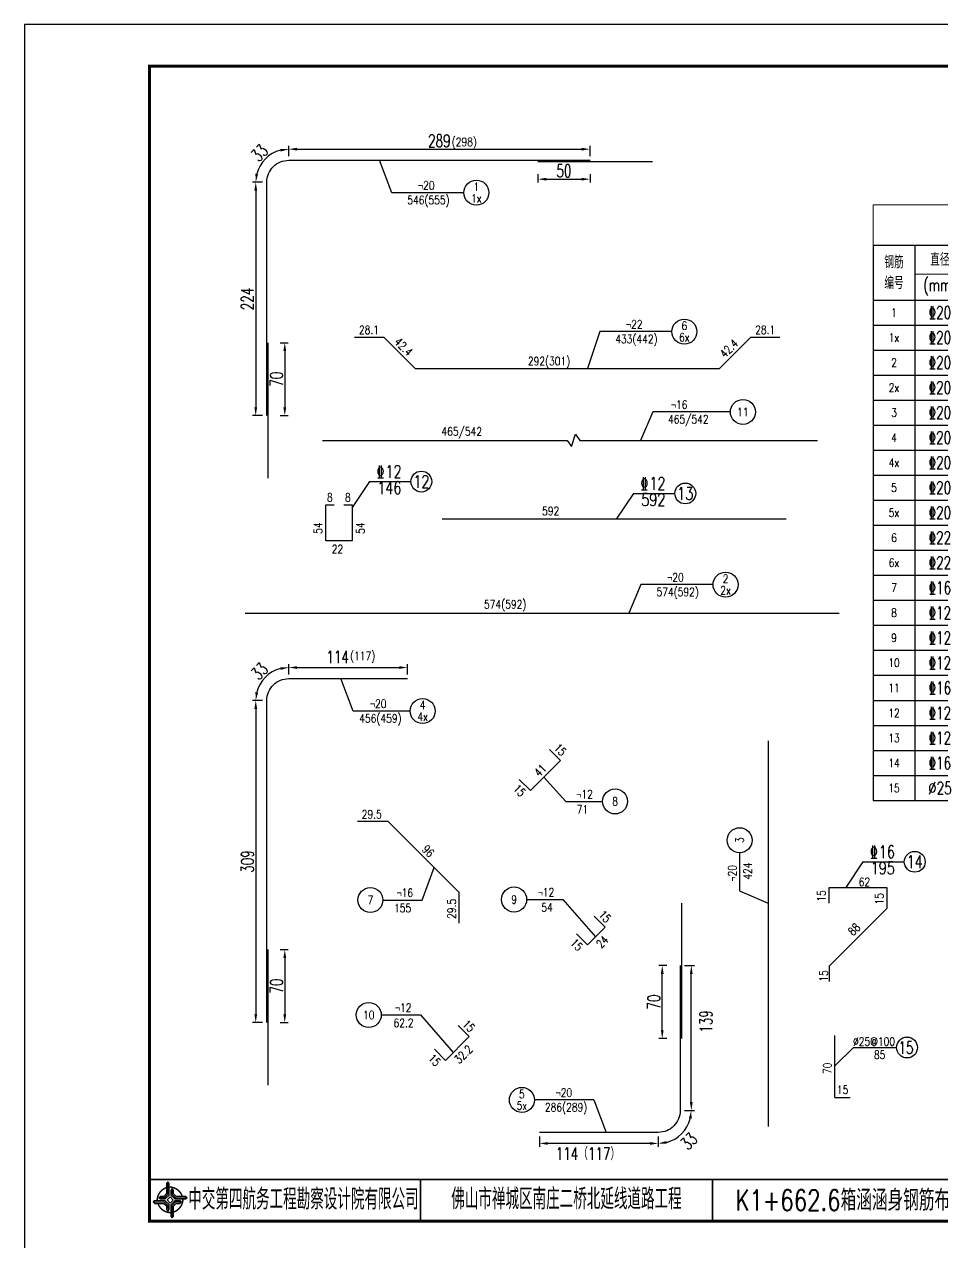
# Model space of a CAD drawing. Header units: millimetres. Extents: x -475 to 1205, y -1212 to 867.
# Drawn here: x -55.2 to 165, y -19.3 to 272.9 of the extents above; entities that cross this region are included whole.
import ezdxf
from ezdxf.enums import TextEntityAlignment as Align

# ---------------------------------------------------------------- set-up
doc = ezdxf.new("R2010")
doc.units = ezdxf.units.MM
doc.header["$LTSCALE"] = 0.25
doc.header["$PDMODE"] = 32
doc.header["$PDSIZE"] = 0.5
for name, color, linetype in [('TEXT', 7, 'Continuous'), ('图框', 7, 'Continuous'), ('尺寸标注', 2, 'Continuous'), ('文字', 7, 'Continuous'), ('文字字符', 7, 'Continuous'), ('标注', 4, 'Continuous'), ('表格', 7, 'Continuous'), ('钢筋', 6, 'Continuous'), ('钢筋1', 6, 'Continuous')]:
    doc.layers.add(name, color=color, linetype=linetype)
doc.styles.get("Standard").update_dxf_attribs({"font": 'simplex1.shx', "width": 0.7, "bigfont": 'hztxt.shx'})
doc.styles.add('text', font='romans__.shx', dxfattribs={"width": 0.8, "bigfont": 'hztxt.shx'})
doc.dimstyles.new('STANDARD-40', dxfattribs={"dimscale": 0, "dimtxt": 3, "dimasz": 2, "dimexe": 0.8, "dimexo": 1, "dimgap": 0.5, "dimtad": 1, "dimdec": 0, "dimlfac": 4, "dimzin": 9, "dimdsep": 46, "dimtxsty": 'Standard', "dimcen": 0.5, "dimclrd": 256, "dimclre": 256, "dimclrt": 7, "dimadec": 0, "dimazin": 2, "dimtfac": 1, "dimtdec": 0, "dimtix": 1, "dimtmove": 2, "dimatfit": 3, "dimfxl": 0, "dimtolj": 1, "dimtzin": 0, "dimlwd": -1, "dimlwe": -1, "dimarcsym": 0})

# ---------------------------------------------------------------- blocks, each defined once
blk = doc.blocks.new('*D265')
at = {"layer": 'Defpoints', "color": 0}
for p in [(97.8, 47.19), (99.94, 47.19), (99.94, 29.69)]:
    blk.add_point(p, dxfattribs=at)
at = {"layer": '标注'}
for p, q in [((98.94, 47.19), (97, 47.19)), ((97.8, 31.69), (97.8, 45.19)), ((98.94, 29.69), (97, 29.69))]:
    blk.add_line(p, q, dxfattribs=at)
for points in [[(97.47, 45.19), (98.14, 45.19), (97.8, 47.19)], [(97.47, 31.69), (98.14, 31.69), (97.8, 29.69)]]:
    blk.add_solid(points, dxfattribs=at)
at = {"layer": '标注', "color": 7, "insert": (95.8, 38.44), "char_height": 3, "attachment_point": 5, "rotation": 90}
blk.add_mtext('\\A1;70', dxfattribs=at)
blk = doc.blocks.new('*D266')
at = {"layer": 'Defpoints', "color": 0}
for p in [(96.86, 12.44), (102.11, 12.44), (96.86, 7.19), (103.71, 8.48)]:
    blk.add_point(p, dxfattribs=at)
at = {"layer": '标注'}
for p, q in [((103.11, 12.44), (105.57, 12.44)), ((96.86, 6.19), (96.86, 3.73))]:
    blk.add_line(p, q, dxfattribs=at)
blk.add_arc((96.86, 12.44), 7.91, 284.5284, 345.4716, dxfattribs=at)
for points in [[(104.18, 10.5), (104.85, 10.41), (104.77, 12.44)], [(98.89, 4.45), (98.8, 5.11), (96.86, 4.53)]]:
    blk.add_solid(points, dxfattribs=at)
at = {"layer": '标注', "color": 7, "insert": (104.2, 5.05), "char_height": 3, "attachment_point": 5, "rotation": 44.7897}
blk.add_mtext('\\A1;33', dxfattribs=at)
blk = doc.blocks.new('*D267')
at = {"layer": 'Defpoints', "color": 0}
for p in [(68.36, 7.19), (96.86, 7.19), (68.36, 4.53)]:
    blk.add_point(p, dxfattribs=at)
at = {"layer": '标注'}
for p, q in [((68.36, 6.19), (68.36, 3.73)), ((96.86, 6.19), (96.86, 3.73)), ((94.86, 4.53), (70.36, 4.53))]:
    blk.add_line(p, q, dxfattribs=at)
for points in [[(70.36, 4.86), (70.36, 4.2), (68.36, 4.53)], [(94.86, 4.86), (94.86, 4.2), (96.86, 4.53)]]:
    blk.add_solid(points, dxfattribs=at)
at = {"layer": '标注', "color": 7, "insert": (79.98, 2.03), "char_height": 3, "attachment_point": 5}
blk.add_mtext('\\A1;114（117）', dxfattribs=at)
blk = doc.blocks.new('*D268')
at = {"layer": 'Defpoints', "color": 0}
for p in [(102.11, 47.19), (104.77, 47.19), (102.11, 12.44)]:
    blk.add_point(p, dxfattribs=at)
at = {"layer": '标注'}
for p, q in [((103.11, 47.19), (105.57, 47.19)), ((104.77, 14.44), (104.77, 45.19)), ((103.11, 12.44), (105.57, 12.44))]:
    blk.add_line(p, q, dxfattribs=at)
for points in [[(104.43, 45.19), (105.1, 45.19), (104.77, 47.19)], [(104.43, 14.44), (105.1, 14.44), (104.77, 12.44)]]:
    blk.add_solid(points, dxfattribs=at)
at = {"layer": '标注', "color": 7, "insert": (108.28, 33.77), "char_height": 3, "attachment_point": 5, "rotation": 90}
blk.add_mtext('\\A1;139', dxfattribs=at)
blk = doc.blocks.new('*D269')
at = {"layer": 'Defpoints', "color": 0}
for p in [(5.15, 51.01), (5.15, 33.51), (7.28, 33.51)]:
    blk.add_point(p, dxfattribs=at)
at = {"layer": '标注'}
for p, q in [((6.15, 51.01), (8.08, 51.01)), ((7.28, 49.01), (7.28, 35.51)), ((6.15, 33.51), (8.08, 33.51))]:
    blk.add_line(p, q, dxfattribs=at)
for points in [[(6.95, 49.01), (7.62, 49.01), (7.28, 51.01)], [(6.95, 35.51), (7.62, 35.51), (7.28, 33.51)]]:
    blk.add_solid(points, dxfattribs=at)
at = {"layer": '标注', "color": 7, "insert": (5.28, 42.26), "char_height": 3, "attachment_point": 5, "rotation": 90}
blk.add_mtext('\\A1;70', dxfattribs=at)
blk = doc.blocks.new('*D270')
at = {"layer": 'Defpoints', "color": 0}
for p in [(4.27, 117.61), (8.23, 116.01), (2.98, 110.76), (8.23, 110.76)]:
    blk.add_point(p, dxfattribs=at)
at = {"layer": '标注'}
for p, q in [((8.23, 117.01), (8.23, 119.47)), ((1.98, 110.76), (-0.48, 110.76))]:
    blk.add_line(p, q, dxfattribs=at)
blk.add_arc((8.23, 110.76), 7.91, 104.5284, 165.4716, dxfattribs=at)
for points in [[(6.2, 118.75), (6.29, 118.08), (8.23, 118.67)], [(0.9, 112.7), (0.24, 112.79), (0.32, 110.76)]]:
    blk.add_solid(points, dxfattribs=at)
at = {"layer": '标注', "color": 7, "insert": (1.22, 117.77), "char_height": 3, "attachment_point": 5, "rotation": 45}
blk.add_mtext('\\A1;33', dxfattribs=at)
blk = doc.blocks.new('*D271')
at = {"layer": 'Defpoints', "color": 0}
for p in [(36.73, 118.67), (8.23, 116.01), (36.73, 116.01)]:
    blk.add_point(p, dxfattribs=at)
at = {"layer": '标注'}
for p, q in [((8.23, 117.01), (8.23, 119.47)), ((10.23, 118.67), (34.73, 118.67)), ((36.73, 117.01), (36.73, 119.47))]:
    blk.add_line(p, q, dxfattribs=at)
for points in [[(10.23, 119), (10.23, 118.33), (8.23, 118.67)], [(34.73, 119), (34.73, 118.33), (36.73, 118.67)]]:
    blk.add_solid(points, dxfattribs=at)
at = {"layer": '标注', "color": 7, "insert": (19.96, 121.18), "char_height": 3, "attachment_point": 5}
blk.add_mtext('\\A1;114', dxfattribs=at)
blk = doc.blocks.new('*D272')
at = {"layer": 'Defpoints', "color": 0}
for p in [(2.98, 110.76), (0.32, 33.51), (2.98, 33.51)]:
    blk.add_point(p, dxfattribs=at)
at = {"layer": '标注'}
for p, q in [((1.98, 110.76), (-0.48, 110.76)), ((0.32, 108.76), (0.32, 35.51)), ((1.98, 33.51), (-0.48, 33.51))]:
    blk.add_line(p, q, dxfattribs=at)
for points in [[(-0.01, 108.76), (0.65, 108.76), (0.32, 110.76)], [(-0.01, 35.51), (0.65, 35.51), (0.32, 33.51)]]:
    blk.add_solid(points, dxfattribs=at)
at = {"layer": '标注', "color": 7, "insert": (-1.68, 72.13), "char_height": 3, "attachment_point": 5, "rotation": 90}
blk.add_mtext('\\A1;309', dxfattribs=at)
blk = doc.blocks.new('*D273')
at = {"layer": 'Defpoints', "color": 0}
for p in [(2.98, 235.07), (0.32, 179.07), (2.98, 179.07)]:
    blk.add_point(p, dxfattribs=at)
at = {"layer": '标注'}
for p, q in [((1.98, 235.07), (-0.48, 235.07)), ((0.32, 233.07), (0.32, 181.07)), ((1.98, 179.07), (-0.48, 179.07))]:
    blk.add_line(p, q, dxfattribs=at)
for points in [[(-0.01, 233.07), (0.65, 233.07), (0.32, 235.07)], [(-0.01, 181.07), (0.65, 181.07), (0.32, 179.07)]]:
    blk.add_solid(points, dxfattribs=at)
at = {"layer": '标注', "color": 7, "insert": (-1.68, 207.07), "char_height": 3, "attachment_point": 5, "rotation": 90}
blk.add_mtext('\\A1;224', dxfattribs=at)
blk = doc.blocks.new('*D274')
at = {"layer": 'Defpoints', "color": 0}
for p in [(80.48, 242.98), (8.23, 240.32), (80.48, 240.32)]:
    blk.add_point(p, dxfattribs=at)
at = {"layer": '标注'}
for p, q in [((8.23, 241.32), (8.23, 243.78)), ((10.23, 242.98), (78.48, 242.98)), ((80.48, 241.32), (80.48, 243.78))]:
    blk.add_line(p, q, dxfattribs=at)
for points in [[(10.23, 243.32), (10.23, 242.65), (8.23, 242.98)], [(78.48, 243.32), (78.48, 242.65), (80.48, 242.98)]]:
    blk.add_solid(points, dxfattribs=at)
at = {"layer": '标注', "color": 7, "insert": (44.35, 244.98), "char_height": 3, "attachment_point": 5}
blk.add_mtext('\\A1;289', dxfattribs=at)
blk = doc.blocks.new('*D275')
at = {"layer": 'Defpoints', "color": 0}
for p in [(4.27, 241.92), (8.23, 240.32), (2.98, 235.07), (8.23, 235.07)]:
    blk.add_point(p, dxfattribs=at)
at = {"layer": '标注'}
for p, q in [((8.23, 241.32), (8.23, 243.78)), ((1.98, 235.07), (-0.48, 235.07))]:
    blk.add_line(p, q, dxfattribs=at)
blk.add_arc((8.23, 235.07), 7.91, 104.5284, 165.4716, dxfattribs=at)
for points in [[(6.2, 243.06), (6.29, 242.4), (8.23, 242.98)], [(0.9, 237.02), (0.24, 237.1), (0.32, 235.07)]]:
    blk.add_solid(points, dxfattribs=at)
at = {"layer": '标注', "color": 7, "insert": (1.22, 242.08), "char_height": 3, "attachment_point": 5, "rotation": 45}
blk.add_mtext('\\A1;33', dxfattribs=at)
blk = doc.blocks.new('*D276')
at = {"layer": 'Defpoints', "color": 0}
for p in [(5.15, 196.57), (5.15, 179.07), (7.28, 179.07)]:
    blk.add_point(p, dxfattribs=at)
at = {"layer": '标注'}
for p, q in [((6.15, 196.57), (8.08, 196.57)), ((7.28, 194.57), (7.28, 181.07)), ((6.15, 179.07), (8.08, 179.07))]:
    blk.add_line(p, q, dxfattribs=at)
for points in [[(6.95, 194.57), (7.62, 194.57), (7.28, 196.57)], [(6.95, 181.07), (7.62, 181.07), (7.28, 179.07)]]:
    blk.add_solid(points, dxfattribs=at)
at = {"layer": '标注', "color": 7, "insert": (5.28, 187.82), "char_height": 3, "attachment_point": 5, "rotation": 90}
blk.add_mtext('\\A1;70', dxfattribs=at)
blk = doc.blocks.new('*D277')
at = {"layer": 'Defpoints', "color": 0}
for p in [(67.98, 237.97), (80.48, 237.97), (80.48, 235.79)]:
    blk.add_point(p, dxfattribs=at)
at = {"layer": '标注'}
for p, q in [((67.98, 236.97), (67.98, 234.99)), ((80.48, 236.97), (80.48, 234.99)), ((69.98, 235.79), (78.48, 235.79))]:
    blk.add_line(p, q, dxfattribs=at)
for points in [[(69.98, 236.12), (69.98, 235.45), (67.98, 235.79)], [(78.48, 236.12), (78.48, 235.45), (80.48, 235.79)]]:
    blk.add_solid(points, dxfattribs=at)
at = {"layer": '标注', "color": 7, "insert": (74.23, 237.79), "char_height": 3, "attachment_point": 5}
blk.add_mtext('\\A1;50', dxfattribs=at)
blk = doc.blocks.new('*T264')
at = {"layer": 'Defpoints', "color": 8, "lineweight": 0}
for p, q in [((0, 0), (10, 0)), ((0, 0), (0, -9.67)), ((10, 0), (22, 0)), ((22, 0), (43.8, 0)), ((43.8, 0), (69.7, 0)), ((69.7, 0), (89.7, 0)), ((89.7, 0), (89.7, -9.67)), ((10, -16.67), (22, -16.67)), ((22, -16.67), (43.8, -16.67)), ((69.7, -16.67), (89.7, -16.67))]:
    blk.add_line(p, q, dxfattribs=at)
at = {"layer": '表格', "color": 1, "lineweight": -2}
for p, q in [((0, -9.67), (10, -9.67)), ((0, -9.67), (0, -16.67)), ((10, -9.67), (22, -9.67)), ((22, -9.67), (43.8, -9.67)), ((43.8, -9.67), (69.7, -9.67)), ((69.7, -9.67), (89.7, -9.67)), ((89.7, -9.67), (89.7, -16.67)), ((0, -16.67), (0, -22.87)), ((89.7, -16.67), (89.7, -22.87)), ((0, -22.87), (0, -28.87)), ((89.7, -22.87), (89.7, -28.87)), ((0, -28.87), (0, -34.87)), ((89.7, -28.87), (89.7, -34.87)), ((0, -34.87), (0, -40.87)), ((89.7, -34.87), (89.7, -40.87)), ((0, -40.87), (0, -46.87)), ((89.7, -40.87), (89.7, -46.87)), ((0, -46.87), (0, -52.87)), ((89.7, -46.87), (89.7, -52.87)), ((0, -52.87), (0, -58.87)), ((89.7, -52.87), (89.7, -58.87)), ((0, -58.87), (0, -64.87)), ((89.7, -58.87), (89.7, -64.87)), ((0, -64.87), (0, -70.87)), ((89.7, -64.87), (89.7, -70.87)), ((0, -70.87), (0, -76.87)), ((89.7, -70.87), (89.7, -76.87)), ((0, -76.87), (0, -82.87)), ((89.7, -76.87), (89.7, -82.87)), ((0, -82.87), (0, -88.87)), ((89.7, -82.87), (89.7, -88.87)), ((0, -88.87), (0, -94.87)), ((89.7, -88.87), (89.7, -94.87)), ((0, -94.87), (0, -100.87)), ((89.7, -94.87), (89.7, -100.87)), ((0, -100.87), (0, -106.87)), ((89.7, -100.87), (89.7, -106.87)), ((0, -106.87), (0, -112.87)), ((89.7, -106.87), (89.7, -112.87)), ((0, -112.87), (0, -118.91)), ((89.7, -112.87), (89.7, -118.91)), ((0, -118.91), (0, -124.91)), ((89.7, -118.91), (89.7, -124.91)), ((0, -124.91), (0, -130.91)), ((89.7, -124.91), (89.7, -130.91)), ((0, -130.91), (0, -136.91)), ((89.7, -130.91), (89.7, -136.91)), ((0, -136.91), (0, -142.91)), ((89.7, -136.91), (89.7, -142.91)), ((0, -142.91), (10, -142.91)), ((10, -142.91), (22, -142.91)), ((22, -142.91), (43.8, -142.91)), ((43.8, -142.91), (69.7, -142.91)), ((69.7, -142.91), (89.7, -142.91))]:
    blk.add_line(p, q, dxfattribs=at)
at = {"layer": '表格', "color": 7, "lineweight": -2}
for p, q in [((10, -9.67), (10, -16.67)), ((22, -9.67), (22, -16.67)), ((43.8, -9.67), (43.8, -16.67)), ((69.7, -9.67), (69.7, -16.67)), ((43.8, -16.67), (43.8, -22.87)), ((69.7, -16.67), (69.7, -22.87)), ((0, -22.87), (10, -22.87)), ((10, -22.87), (10, -28.87)), ((22, -22.87), (22, -28.87)), ((43.8, -22.87), (69.7, -22.87)), ((43.8, -22.87), (43.8, -28.87)), ((69.7, -22.87), (89.7, -22.87)), ((69.7, -22.87), (69.7, -28.87)), ((0, -28.87), (10, -28.87)), ((10, -28.87), (22, -28.87)), ((22, -28.87), (43.8, -28.87)), ((43.8, -28.87), (69.7, -28.87)), ((69.7, -28.87), (89.7, -28.87)), ((10, -34.87), (10, -40.87)), ((22, -34.87), (22, -40.87)), ((43.8, -34.87), (43.8, -40.87)), ((69.7, -34.87), (69.7, -40.87)), ((0, -40.87), (10, -40.87)), ((10, -40.87), (22, -40.87)), ((22, -40.87), (43.8, -40.87)), ((43.8, -40.87), (69.7, -40.87)), ((69.7, -40.87), (89.7, -40.87)), ((10, -46.87), (10, -52.87)), ((22, -46.87), (22, -52.87)), ((43.8, -46.87), (43.8, -52.87)), ((69.7, -46.87), (69.7, -52.87)), ((0, -52.87), (10, -52.87)), ((10, -52.87), (22, -52.87)), ((10, -52.87), (10, -58.87)), ((22, -52.87), (43.8, -52.87)), ((22, -52.87), (22, -58.87)), ((43.8, -52.87), (69.7, -52.87)), ((43.8, -52.87), (43.8, -58.87)), ((69.7, -52.87), (89.7, -52.87)), ((69.7, -52.87), (69.7, -58.87)), ((0, -58.87), (10, -58.87)), ((10, -58.87), (22, -58.87)), ((22, -58.87), (43.8, -58.87)), ((43.8, -58.87), (69.7, -58.87)), ((69.7, -58.87), (89.7, -58.87)), ((10, -64.87), (10, -70.87)), ((22, -64.87), (22, -70.87)), ((43.8, -64.87), (43.8, -70.87)), ((69.7, -64.87), (69.7, -70.87)), ((0, -70.87), (10, -70.87)), ((10, -70.87), (22, -70.87)), ((22, -70.87), (43.8, -70.87)), ((43.8, -70.87), (69.7, -70.87)), ((69.7, -70.87), (89.7, -70.87)), ((10, -76.87), (10, -82.87)), ((22, -76.87), (22, -82.87)), ((43.8, -76.87), (43.8, -82.87)), ((69.7, -76.87), (69.7, -82.87)), ((0, -82.87), (10, -82.87)), ((10, -82.87), (22, -82.87)), ((22, -82.87), (43.8, -82.87)), ((43.8, -82.87), (69.7, -82.87)), ((69.7, -82.87), (89.7, -82.87)), ((10, -88.87), (10, -94.87)), ((22, -88.87), (22, -94.87)), ((43.8, -88.87), (43.8, -94.87)), ((69.7, -88.87), (69.7, -94.87)), ((0, -94.87), (10, -94.87)), ((10, -94.87), (22, -94.87)), ((10, -94.87), (10, -100.87)), ((22, -94.87), (43.8, -94.87)), ((22, -94.87), (22, -100.87)), ((43.8, -94.87), (69.7, -94.87)), ((43.8, -94.87), (43.8, -100.87)), ((69.7, -94.87), (89.7, -94.87)), ((69.7, -94.87), (69.7, -100.87)), ((0, -100.87), (10, -100.87)), ((10, -100.87), (22, -100.87)), ((10, -100.87), (10, -106.87)), ((22, -100.87), (43.8, -100.87)), ((22, -100.87), (22, -106.87)), ((43.8, -100.87), (69.7, -100.87)), ((43.8, -100.87), (43.8, -106.87)), ((69.7, -100.87), (89.7, -100.87)), ((69.7, -100.87), (69.7, -106.87)), ((0, -106.87), (10, -106.87)), ((10, -106.87), (22, -106.87)), ((10, -106.87), (10, -112.87)), ((22, -106.87), (43.8, -106.87)), ((22, -106.87), (22, -112.87)), ((43.8, -106.87), (69.7, -106.87)), ((43.8, -106.87), (43.8, -112.87)), ((69.7, -106.87), (89.7, -106.87)), ((69.7, -106.87), (69.7, -112.87)), ((0, -112.87), (10, -112.87)), ((10, -112.87), (22, -112.87)), ((10, -112.87), (10, -118.91)), ((22, -112.87), (43.8, -112.87)), ((22, -112.87), (22, -118.91)), ((43.8, -112.87), (69.7, -112.87)), ((43.8, -112.87), (43.8, -118.91)), ((69.7, -112.87), (89.7, -112.87)), ((69.7, -112.87), (69.7, -118.91)), ((0, -118.91), (10, -118.91)), ((10, -118.91), (22, -118.91)), ((10, -118.91), (10, -124.91)), ((22, -118.91), (43.8, -118.91)), ((22, -118.91), (22, -124.91)), ((43.8, -118.91), (69.7, -118.91)), ((43.8, -118.91), (43.8, -124.91)), ((69.7, -118.91), (89.7, -118.91)), ((69.7, -118.91), (69.7, -124.91)), ((0, -124.91), (10, -124.91)), ((10, -124.91), (22, -124.91)), ((10, -124.91), (10, -130.91)), ((22, -124.91), (43.8, -124.91)), ((22, -124.91), (22, -130.91)), ((43.8, -124.91), (69.7, -124.91)), ((43.8, -124.91), (43.8, -130.91)), ((69.7, -124.91), (89.7, -124.91)), ((69.7, -124.91), (69.7, -130.91)), ((0, -130.91), (10, -130.91)), ((10, -130.91), (22, -130.91)), ((10, -130.91), (10, -136.91)), ((22, -130.91), (43.8, -130.91)), ((22, -130.91), (22, -136.91)), ((43.8, -130.91), (69.7, -130.91)), ((43.8, -130.91), (43.8, -136.91)), ((69.7, -130.91), (89.7, -130.91)), ((69.7, -130.91), (69.7, -136.91)), ((0, -136.91), (10, -136.91)), ((10, -136.91), (22, -136.91)), ((10, -136.91), (10, -142.91)), ((22, -136.91), (43.8, -136.91)), ((22, -136.91), (22, -142.91)), ((43.8, -136.91), (69.7, -136.91)), ((43.8, -136.91), (43.8, -142.91)), ((69.7, -136.91), (89.7, -136.91)), ((69.7, -136.91), (69.7, -142.91))]:
    blk.add_line(p, q, dxfattribs=at)
at = {"layer": '表格', "color": 0, "lineweight": -2}
for p, q in [((10, -16.67), (10, -22.87)), ((22, -16.67), (22, -22.87)), ((10, -22.87), (22, -22.87)), ((22, -22.87), (43.8, -22.87)), ((10, -28.87), (10, -34.87)), ((22, -28.87), (22, -34.87)), ((43.8, -28.87), (43.8, -34.87)), ((69.7, -28.87), (69.7, -34.87)), ((0, -34.87), (10, -34.87)), ((10, -34.87), (22, -34.87)), ((22, -34.87), (43.8, -34.87)), ((43.8, -34.87), (69.7, -34.87)), ((69.7, -34.87), (89.7, -34.87)), ((10, -40.87), (10, -46.87)), ((22, -40.87), (22, -46.87)), ((43.8, -40.87), (43.8, -46.87)), ((69.7, -40.87), (69.7, -46.87)), ((0, -46.87), (10, -46.87)), ((10, -46.87), (22, -46.87)), ((22, -46.87), (43.8, -46.87)), ((43.8, -46.87), (69.7, -46.87)), ((69.7, -46.87), (89.7, -46.87)), ((10, -58.87), (10, -64.87)), ((22, -58.87), (22, -64.87)), ((43.8, -58.87), (43.8, -64.87)), ((69.7, -58.87), (69.7, -64.87)), ((0, -64.87), (10, -64.87)), ((10, -64.87), (22, -64.87)), ((22, -64.87), (43.8, -64.87)), ((43.8, -64.87), (69.7, -64.87)), ((69.7, -64.87), (89.7, -64.87)), ((10, -70.87), (10, -76.87)), ((22, -70.87), (22, -76.87)), ((43.8, -70.87), (43.8, -76.87)), ((69.7, -70.87), (69.7, -76.87)), ((0, -76.87), (10, -76.87)), ((10, -76.87), (22, -76.87)), ((22, -76.87), (43.8, -76.87)), ((43.8, -76.87), (69.7, -76.87)), ((69.7, -76.87), (89.7, -76.87)), ((10, -82.87), (10, -88.87)), ((22, -82.87), (22, -88.87)), ((43.8, -82.87), (43.8, -88.87)), ((69.7, -82.87), (69.7, -88.87)), ((0, -88.87), (10, -88.87)), ((10, -88.87), (22, -88.87)), ((22, -88.87), (43.8, -88.87)), ((43.8, -88.87), (69.7, -88.87)), ((69.7, -88.87), (89.7, -88.87))]:
    blk.add_line(p, q, dxfattribs=at)
at = {"layer": '表格', "color": 0}
for s, insert, char_height, width, attachment_point in [('{\\C1;钢筋明细表}', (44.85, -1.5), 5, 86.7015, 2), ('直径', (16, -13.17), 3, 9, 5), ('根长', (32.9, -13.17), 3, 18.7966, 5), ('共长', (79.7, -13.17), 3, 17, 5), ('钢筋\\P编号', (5, -16.27), 3, 7, 5), ('根数', (56.75, -16.27), 3, 22.9049, 5), ('(mm)', (16, -19.77), 3, 9, 5), ('(cm)', (32.9, -19.77), 3, 18.7966, 5), ('(m)', (79.7, -19.77), 3, 17, 5), ('\x8420', (16, -25.87), 3, 9, 5), ('\x8420', (16, -31.87), 3, 9, 5), ('\x8420', (16, -37.87), 3, 9, 5), ('\x8420', (16, -43.87), 3, 9, 5), ('\x8420', (16, -49.87), 3, 9, 5), ('\x8420', (16, -55.87), 3, 9, 5), ('\x8420', (16, -61.87), 3, 9, 5), ('\x8420', (16, -67.87), 3, 9, 5), ('\x8420', (16, -73.87), 3, 9, 5), ('\x8422', (16, -79.87), 3, 9, 5), ('\x8422', (16, -85.87), 3, 9, 5), ('\x8416', (16, -91.87), 3, 9, 5), ('\x8412', (16, -97.87), 3, 9, 5), ('\x8412', (16, -103.87), 3, 9, 5), ('\x8412', (16, -109.87), 3, 9, 5), ('\x8416', (16, -115.89), 3, 9, 5), ('\x8412', (16, -121.91), 3, 9, 5), ('\x8412', (16, -127.91), 3, 9, 5), ('\x8416', (16, -133.91), 3, 9, 5), ('{\\Fromans__,hztxt|c134;\\W0.8;%%C}25', (16, -139.91), 3, 9, 5)]:
    blk.add_mtext(s, dxfattribs=dict(at, insert=insert, char_height=char_height, width=width, attachment_point=attachment_point))
at = {"layer": '表格', "color": 0, "char_height": 2, "attachment_point": 5, "style": 'text'}
for s, insert, width in [('1', (5, -25.87), 7), ('546', (32.9, -25.87), 18.7966), ('888', (56.75, -25.87), 22.9049), ('4848.5', (79.7, -25.87), 17), ('1x', (5, -31.87), 7), ('555', (32.9, -31.87), 18.7966), ('120', (56.75, -31.87), 22.9049), ('666.0', (79.7, -31.87), 17), ('2', (5, -37.87), 7), ('574', (32.9, -37.87), 18.7966), ('444', (56.75, -37.87), 22.9049), ('2548.6', (79.7, -37.87), 17), ('2x', (5, -43.87), 7), ('592', (32.9, -43.87), 18.7966), ('60', (56.75, -43.87), 22.9049), ('355.2', (79.7, -43.87), 17), ('3', (5, -49.87), 7), ('424', (32.9, -49.87), 18.7966), ('504', (56.75, -49.87), 22.9049), ('2137.0', (79.7, -49.87), 17), ('4', (5, -55.87), 7), ('456', (32.9, -55.87), 18.7966), ('426', (56.75, -55.87), 22.9049), ('1942.6', (79.7, -55.87), 17), ('4x', (5, -61.87), 7), ('459', (32.9, -61.87), 18.7966), ('56', (56.75, -61.87), 22.9049), ('257.0', (79.7, -61.87), 17), ('5', (5, -67.87), 7), ('286', (32.9, -67.87), 18.7966), ('426', (56.75, -67.87), 22.9049), ('1218.4', (79.7, -67.87), 17), ('5x', (5, -73.87), 7), ('289', (32.9, -73.87), 18.7966), ('56', (56.75, -73.87), 22.9049), ('161.8', (79.7, -73.87), 17), ('6', (5, -79.87), 7), ('292', (32.9, -79.87), 18.7966), ('426', (56.75, -79.87), 22.9049), ('1243.9', (79.7, -79.87), 17), ('6x', (5, -85.87), 7), ('301', (32.9, -85.87), 18.7966), ('56', (56.75, -85.87), 22.9049), ('168.6', (79.7, -85.87), 17), ('7', (5, -91.87), 7), ('155', (32.9, -91.87), 18.7966), ('1008', (56.75, -91.87), 22.9049), ('1562.4', (79.7, -91.87), 17), ('8', (5, -97.87), 7), ('71', (32.9, -97.87), 18.7966), ('1008', (56.75, -97.87), 22.9049), ('715.7', (79.7, -97.87), 17), ('9', (5, -103.87), 7), ('54', (32.9, -103.87), 18.7966), ('2016', (56.75, -103.87), 22.9049), ('1088.6', (79.7, -103.87), 17), ('10', (5, -109.87), 7), ('62.6', (32.9, -109.87), 18.7966), ('3360', (56.75, -109.87), 22.9049), ('2103.4', (79.7, -109.87), 17), ('11', (5, -115.89), 7), ('465/542', (32.9, -115.89), 18.7966), ('384/1368', (56.75, -115.89), 22.9049), ('9200.2', (79.7, -115.89), 17), ('12', (5, -121.91), 7), ('146', (32.9, -121.91), 18.7966), ('42', (56.75, -121.91), 22.9049), ('61.3', (79.7, -121.91), 17), ('13', (5, -127.91), 7), ('592', (32.9, -127.91), 18.7966), ('12', (56.75, -127.91), 22.9049), ('71.0', (79.7, -127.91), 17), ('14', (5, -133.91), 7), ('195', (32.9, -133.91), 18.7966), ('500', (56.75, -133.91), 22.9049), ('975.0', (79.7, -133.91), 17), ('15', (5, -139.91), 7), ('85', (32.9, -139.91), 18.7966), ('50', (56.75, -139.91), 22.9049), ('42.5', (79.7, -139.91), 17)]:
    blk.add_mtext(s, dxfattribs=dict(at, insert=insert, width=width))
blk = doc.blocks.new('steel')
at = {"ltscale": 40}
blk.add_line((0, 0), (9.94, 0), dxfattribs=at)
blk.add_circle((12.44, 0), 2.5)
at = {"color": 7, "width": 0.75, "flags": 8}
blk.add_attdef('N', text='', height=3, dxfattribs=at).set_placement((3.76, 0.03), align=Align.BOTTOM_RIGHT)
at = {"color": 7, "width": 0.75}
for tag, flags, p in [('GRADE', 8, (3.95, 0.03)), ('GAP', 9, (7.96, -0.68))]:
    blk.add_attdef(tag, text='', height=3, dxfattribs=dict(at, flags=flags)).set_placement(p, align=Align.BOTTOM_LEFT)
blk.add_attdef('DIA', text='', height=3, dxfattribs=at).set_placement((7.82, 0.03), align=Align.BOTTOM_CENTER)
at = {"color": 7, "width": 0.75, "flags": 8}
blk.add_attdef('L', text='', height=3, dxfattribs=at).set_placement((4.77, 0), align=Align.TOP_CENTER)
at = {"color": 7, "width": 0.75}
blk.add_attdef('INDEX', text='', height=3, dxfattribs=at).set_placement((12.44, 0), align=Align.MIDDLE_CENTER)
blk = doc.blocks.new('series')
at = {"width": 0.75}
for tag, height, p in [('页码', 4, (-35, -19)), ('图名', 5, (-220, -282)), ('图号', 5, (-20, -282))]:
    blk.add_attdef(tag, text='', height=height, dxfattribs=at).set_placement(p, align=Align.MIDDLE_CENTER)
blk = doc.blocks.new('tb')
at = {"lineweight": -3}
h = blk.add_hatch(color=256, dxfattribs=at)
h.paths.add_polyline_path([(-1.23, -0.13), (-3.78, -0.14), (-4.14, -0.41), (-1.4, -0.44), (-0.56, -1.24), (-0.54, -2.62), (-0.27, -2.2), (-0.26, -1.06)])
h.paths.add_polyline_path([(0.13, -1.08), (0.14, -3.86), (0.41, -4.26), (0.44, -1.24), (1.25, -0.43), (2.66, -0.43), (2.26, -0.16), (1.07, -0.15)])
h.paths.add_polyline_path([(1.08, 0.3), (3.62, 0.3), (4.02, 0.56), (1.25, 0.57), (0.43, 1.39), (0.43, 2.8), (0.16, 2.41), (0.15, 1.24)])
h.paths.add_polyline_path([(-0.28, 1.21), (-0.28, 3.99), (-0.56, 4.39), (-0.57, 1.41), (-1.38, 0.6), (-2.74, 0.56), (-2.33, 0.3), (-1.2, 0.29)])
for p, q in [((-0.56, 4.39), (-0.57, 1.41)), ((-1.38, 0.6), (-2.74, 0.56)), ((-0.57, 1.41), (-1.38, 0.6)), ((0.43, 2.8), (0.43, 1.39)), ((0.43, 1.39), (1.25, 0.57)), ((1.25, 0.57), (4.02, 0.56)), ((-4.14, -0.41), (-1.4, -0.44)), ((-1.4, -0.44), (-0.56, -1.24)), ((-0.56, -1.24), (-0.54, -2.62)), ((0.41, -4.26), (0.44, -1.24)), ((0.44, -1.24), (1.25, -0.43)), ((1.25, -0.43), (2.66, -0.43))]:
    blk.add_line(p, q, dxfattribs=at)
at = {"lineweight": -3, "const_width": 0.35, "flags": 128}
for points in [[(-0.9, 3.02, 0.324167), (-3.16, -0.14)], [(2.88, 0.92, 0.324403), (-0.24, 3.15)], [(0.75, -2.86, 0.325418), (3.02, 0.26)], [(-2.98, -0.76, 0.322976), (0.14, -2.98)]]:
    blk.add_lwpolyline(points, format="xyb", dxfattribs=at)
at = {"lineweight": -3, "flags": 128}
for points in [[(-0.9, 3.99), (-0.9, 1.58), (-1.53, 0.91), (-2.34, 0.91), (-2.74, 0.56), (-2.33, 0.3), (-1.2, 0.29), (-0.28, 1.21), (-0.28, 3.99), (-0.56, 4.39)], [(-0.04, 0.77), (0.68, 0.04), (-0.04, -0.69), (-0.77, 0.05)], [(3.62, 0.92), (1.43, 0.92), (0.77, 1.54), (0.77, 2.38), (0.43, 2.8), (0.16, 2.41), (0.15, 1.24), (1.08, 0.3), (3.62, 0.3), (4.02, 0.56)], [(-3.73, -0.76), (-1.54, -0.76), (-0.89, -1.39), (-0.89, -2.21), (-0.54, -2.62), (-0.27, -2.2), (-0.26, -1.06), (-1.23, -0.13), (-3.78, -0.14), (-4.14, -0.41)], [(0.75, -3.85), (0.75, -1.43), (1.4, -0.78), (2.26, -0.78), (2.66, -0.43), (2.26, -0.16), (1.07, -0.15), (0.13, -1.08), (0.14, -3.86), (0.41, -4.26)]]:
    blk.add_lwpolyline(points, close=True, dxfattribs=at)
blk = doc.blocks.new('123')
at = {"layer": '图框', "color": 2}
blk.add_lwpolyline([(370.03, 635.68), (370.03, 932.68), (-49.97, 932.68), (-49.97, 635.68)], close=True, dxfattribs=at)

msp = doc.modelspace()

# ---------------------------------------------------------------- linework, layer by layer
for p, q in [((32.923, 232.545), (30.015, 240.324)), ((50.222, 232.545), (32.923, 232.545)), ((82.803, 199.22), (79.895, 190.402)), ((100.103, 199.22), (82.803, 199.22)), ((95.526, 179.961), (92.618, 173.152)), ((114.14, 179.961), (95.526, 179.961)), ((92.69, 138.548), (89.782, 131.74)), ((109.99, 138.548), (92.69, 138.548)), ((23.669, 108.231), (20.761, 116.009)), ((37.345, 108.231), (23.669, 108.231)), ((74.687, 86.549), (69.417, 92.373)), ((74.687, 86.549), (83.487, 86.549)), ((116.358, 74.251), (116.358, 65.096)), ((40.223, 62.902), (43.131, 70.68)), ((116.358, 65.096), (123.166, 62.188)), ((30.818, 62.902), (40.223, 62.902)), ((65.282, 63.032), (73.932, 63.032)), ((73.932, 63.032), (81.794, 54.043)), ((30.43, 35.34), (39.834, 35.34)), ((39.834, 35.34), (47.697, 26.352)), ((143.631, 27.531), (139.172, 23.102)), ((143.631, 27.531), (154.006, 27.531)), ((81.418, 14.967), (67.138, 14.967)), ((81.418, 14.967), (84.326, 7.189))]:
    msp.add_line(p, q)
for points, const_width in [([(354.834, 262.915), (-25.166, 262.915), (-25.166, -14.085), (354.834, -14.085), (354.834, 262.915)], 0.7), ([(-25.166, -4.085), (354.834, -4.085)], 0.4)]:
    msp.add_lwpolyline(points, dxfattribs=dict(const_width=const_width))
at = {"const_width": 0.7}
msp.add_lwpolyline([(354.834, -14.085), (354.834, 262.915), (-25.166, 262.915), (-25.166, -14.085)], close=True, dxfattribs=at)
msp.add_lwpolyline([(354.834, -14.085), (354.834, 262.915), (-25.166, 262.915), (-25.166, -14.085)], close=True, dxfattribs=at)
for centre in [(53.222, 232.545), (103.103, 199.22), (117.14, 179.961), (112.99, 138.548), (40.345, 108.231), (86.487, 86.549), (116.358, 77.251), (27.818, 62.902), (62.282, 63.032), (27.43, 35.34), (64.138, 14.967)]:
    msp.add_circle(centre, 3)
at = {"layer": '图框', "const_width": 0.4}
for points in [[(39.834, -4.085), (39.834, -14.085)], [(109.834, -14.085), (109.834, -4.085)]]:
    msp.add_lwpolyline(points, dxfattribs=at)
at = {"layer": '文字'}
for p, q in [((27.594, 163.256), (23.483, 157.079)), ((90.889, 160.419), (86.777, 154.241)), ((145.916, 72.082), (141.804, 65.905))]:
    msp.add_line(p, q, dxfattribs=at)
msp.add_circle((156.506, 27.531), 2.5, dxfattribs=at)
at = {"layer": '钢筋'}
for p, q in [((17.158, 149.045), (17.158, 157.721)), ((17.158, 157.721), (19.158, 157.721)), ((21.483, 157.721), (23.483, 157.721)), ((23.483, 157.721), (23.483, 149.045)), ((127.529, 154.241), (45.029, 154.241)), ((23.483, 149.045), (17.158, 149.045)), ((137.837, 62.155), (137.837, 65.905)), ((137.837, 65.905), (151.625, 65.905)), ((151.625, 65.905), (151.625, 60.866)), ((151.625, 60.866), (137.837, 47.078)), ((137.837, 47.078), (137.837, 43.328)), ((139.172, 15.582), (139.172, 30.428)), ((139.172, 15.582), (142.841, 15.582))]:
    msp.add_line(p, q, dxfattribs=at)
at = {"layer": '钢筋1'}
for p, q in [((67.978, 240.024), (95.478, 240.024)), ((3.278, 164.074), (3.278, 196.574)), ((16.34, 173.152), (75.002, 173.152)), ((78.017, 173.152), (135.064, 173.152)), ((-2.255, 131.74), (140.245, 131.74)), ((123.166, 101.083), (123.166, 8.583)), ((102.409, 62.189), (102.409, 29.689)), ((3.278, 18.509), (3.278, 51.009)), ((48.841, 32.8), (51.493, 30.148)), ((51.493, 30.148), (45.801, 24.456)), ((45.801, 24.456), (43.149, 27.108))]:
    msp.add_line(p, q, dxfattribs=at)
for points in [[(2.978, 179.074), (2.978, 235.074, -0.4142136), (8.228, 240.324), (80.478, 240.324)], [(2.978, 33.509), (2.978, 110.759, -0.4142136), (8.228, 116.009), (36.728, 116.009)], [(102.109, 47.189), (102.109, 12.439, -0.4142136), (96.859, 7.189), (68.359, 7.189)]]:
    msp.add_lwpolyline(points, format="xyb", dxfattribs=at)
for points in [[(23.99, 197.902), (31.015, 197.902), (38.515, 190.402), (111.515, 190.402), (119.015, 197.902), (126.04, 197.902)], [(75.002, 173.152), (76.007, 171.645), (77.012, 174.66), (78.017, 173.152)], [(70.777, 99.037), (73.428, 96.385), (66.18, 89.137), (63.529, 91.789)], [(49.067, 57.369), (49.067, 64.744), (32.085, 81.726), (24.71, 81.726)], [(81.489, 59.042), (84.141, 56.39), (79.898, 52.147), (77.246, 54.799)]]:
    msp.add_lwpolyline(points, dxfattribs=at)

# ---------------------------------------------------------------- block references
ref = msp.add_blockref('series', (364.834, 272.915))
ref.add_attrib('页码', '第  2  页    共  2  页', dxfattribs={"height": 4, "width": 0.75}).set_placement((329.834, 253.915), align=Align.MIDDLE_CENTER)
ref.add_attrib('图名', 'K1+662.6箱涵涵身钢筋布置图', dxfattribs={"height": 5, "width": 0.75}).set_placement((144.834, -9.085), align=Align.MIDDLE_CENTER)
ref.add_attrib('图号', 'S4-8-7', dxfattribs={"height": 4.8, "width": 0.7}).set_placement((344.834, -9.085), align=Align.MIDDLE_CENTER)
msp.add_blockref('*T264', (148.383, 229.67))
ref = msp.add_blockref('steel', (27.594, 163.256))
ref.add_attrib('INDEX', '12', dxfattribs={"color": 7, "height": 3, "width": 0.75}).set_placement((40.032, 163.256), align=Align.MIDDLE_CENTER)
ref.add_attrib('GRADE', '%%132', dxfattribs={"color": 7, "height": 3, "width": 0.75, "flags": 8}).set_placement((29.28, 163.256), align=Align.BOTTOM_LEFT)
ref.add_attrib('DIA', '12', dxfattribs={"color": 7, "height": 3, "width": 0.75}).set_placement((33.347, 163.256), align=Align.BOTTOM_CENTER)
ref.add_attrib('L', '146', dxfattribs={"color": 7, "height": 3, "width": 0.75, "flags": 8}).set_placement((32.363, 163.256), align=Align.TOP_CENTER)
ref = msp.add_blockref('steel', (90.889, 160.419))
ref.add_attrib('INDEX', '13', dxfattribs={"color": 7, "height": 3, "width": 0.75}).set_placement((103.326, 160.419), align=Align.MIDDLE_CENTER)
ref.add_attrib('GRADE', '%%132', dxfattribs={"color": 7, "height": 3, "width": 0.75, "flags": 8}).set_placement((92.575, 160.419), align=Align.BOTTOM_LEFT)
ref.add_attrib('DIA', '12', dxfattribs={"color": 7, "height": 3, "width": 0.75}).set_placement((96.641, 160.419), align=Align.BOTTOM_CENTER)
ref.add_attrib('L', '592', dxfattribs={"color": 7, "height": 3, "width": 0.75, "flags": 8}).set_placement((95.657, 160.419), align=Align.TOP_CENTER)
ref = msp.add_blockref('steel', (145.916, 72.082))
ref.add_attrib('INDEX', '14', dxfattribs={"color": 7, "height": 3, "width": 0.75}).set_placement((158.353, 72.082), align=Align.MIDDLE_CENTER)
ref.add_attrib('GRADE', '%%132', dxfattribs={"color": 7, "height": 3, "width": 0.75, "flags": 8}).set_placement((147.602, 72.082), align=Align.BOTTOM_LEFT)
ref.add_attrib('DIA', '16', dxfattribs={"color": 7, "height": 3, "width": 0.75}).set_placement((151.668, 72.082), align=Align.BOTTOM_CENTER)
ref.add_attrib('L', '195', dxfattribs={"color": 7, "height": 3, "width": 0.75, "flags": 8}).set_placement((150.684, 72.082), align=Align.TOP_CENTER)
at = {"lineweight": -3}
msp.add_blockref('tb', (-20.17, -9.08), dxfattribs=at)
at = {"layer": '标注'}
msp.add_blockref('123', (-5.191, -659.766), dxfattribs=at)

# ---------------------------------------------------------------- texts
at = {"style": 'text', "width": 0.8}
for s, p in [('546(555)', (41.738, 230.637)), ('%%17222', (91.094, 200.963)), ('6', (103.103, 200.633)), ('433(442)', (91.618, 197.313)), ('6x', (103.103, 197.871)), ('%%17216', (101.864, 181.704)), ('465/542', (104.051, 178.053)), ('11', (117.14, 179.961)), ('%%17220', (100.981, 140.291)), ('2', (112.99, 139.961)), ('574(592)', (101.505, 136.64)), ('2x', (112.99, 137.199)), ('%%17220', (29.695, 109.974)), ('4', (40.345, 109.644)), ('456(459)', (30.219, 106.323)), ('4x', (40.345, 106.882)), ('%%17212', (79.185, 88.292)), ('71', (78.661, 84.642)), ('8', (86.487, 86.549)), ('%%17216', (36.071, 64.645)), ('%%17212', (69.931, 64.775)), ('7', (27.818, 62.902)), ('155', (35.547, 60.994)), ('9', (62.282, 63.032)), ('54', (70.162, 61.124)), ('%%17212', (35.683, 37.083)), ('10', (27.43, 35.34)), ('62.2', (35.763, 33.433)), ('%%17220', (74.221, 16.71)), ('5x', (64.138, 13.618)), ('5', (64.138, 16.38)), ('286(289)', (74.745, 13.06))]:
    msp.add_text(s, height=2, dxfattribs=at).set_placement(p, align=Align.MIDDLE)
for s, p in [('3', (116.358, 77.251)), ('%%17220', (114.615, 69.315)), ('424', (118.266, 69.839))]:
    msp.add_text(s, height=2, rotation=90, dxfattribs=at).set_placement(p, align=Align.MIDDLE)
at = {"layer": 'TEXT', "style": 'text', "width": 0.8}
for s, p in [('(298)', (50.337, 243.726)), ('592', (71.054, 155.206)), ('(117)', (25.964, 120.464)), ('%%C25@100', (148.59, 27.964)), ('85', (149.939, 24.8))]:
    msp.add_text(s, height=2, dxfattribs=at).set_placement(p, align=Align.CENTER)
at = {"layer": '图框', "width": 0.65}
for s, p in [('中交第四航务工程勘察设计院有限公司', (11.765, -8.837)), ('佛山市禅城区南庄二桥北延线道路工程', (74.834, -8.771))]:
    msp.add_text(s, height=5, dxfattribs=at).set_placement(p, align=Align.MIDDLE_CENTER)
at = {"layer": '尺寸标注', "color": 7, "style": 'text', "width": 0.8}
for s, p in [('28.1', (25.064, 198.652)), ('28.1', (120.089, 198.652)), ('292(301)', (65.591, 191.152)), ('8', (17.396, 158.471)), ('8', (21.721, 158.471)), ('22', (18.545, 146.063)), ('29.5', (25.731, 82.476)), ('62', (144.926, 66.247)), ('15', (139.675, 16.427))]:
    msp.add_text(s, height=2, dxfattribs=at).set_placement(p)
for s, rotation, p in [('42.4', 315, (33.382, 196.595)), ('42.4', 45, (112.822, 192.77)), ('54', 90, (16.247, 150.716)), ('54', 90, (26.407, 150.716)), ('96', 315, (39.983, 74.893)), ('15', 90, (136.969, 62.514)), ('15', 90, (150.846, 61.82)), ('29.5', 90, (48.317, 58.389)), ('88', 45, (143.556, 54.199)), ('15', 90, (137.529, 43.328)), ('70', 90, (138.396, 21.165))]:
    msp.add_text(s, height=2, rotation=rotation, dxfattribs=at).set_placement(p)
at = {"layer": '尺寸标注', "color": 7, "char_height": 2, "attachment_point": 5, "style": 'text'}
for s, insert, rotation in [('15', (73.34, 98.948), 315), ('41', (68.567, 93.998), 45), ('15', (63.565, 89.173), 315), ('15', (84.052, 58.953), 315), ('15', (77.283, 52.184), 315), ('24', (83.427, 52.861), 45), ('15', (51.405, 32.712), 315), ('32.2', (50.107, 25.891), 45), ('15', (43.185, 24.493), 315)]:
    msp.add_mtext(s, dxfattribs=dict(at, insert=insert, rotation=rotation))
at = {"layer": '文字', "width": 0.7}
msp.add_text('15', height=3, dxfattribs=at).set_placement((156.253, 27.507), align=Align.MIDDLE_CENTER)
at = {"layer": '文字字符', "style": 'text', "width": 0.8}
for s, p in [('%%17220', (41.214, 234.288)), ('1', (53.222, 233.958)), ('1x', (53.222, 231.196)), ('465/542', (49.72, 175.137)), ('574(592)', (60.141, 133.674))]:
    msp.add_text(s, height=2, dxfattribs=at).set_placement(p, align=Align.MIDDLE)

# ---------------------------------------------------------------- dimensions: what is measured, and where the dimension line sits
at = {"layer": '标注'}
for base, p1, p2, picture, middle in [((80.478, 242.982), (8.228, 240.324), (80.478, 240.324), '*D274', (44.353, 244.982)), ((80.478, 235.788), (67.978, 237.97), (80.478, 237.97), '*D277', (74.228, 237.788))]:
    dim = msp.add_linear_dim(base=base, p1=p1, p2=p2, dimstyle='STANDARD-40', override={"dimscale": 1}, dxfattribs=at)
    dim.commit()
    dim.dimension.update_dxf_attribs({"geometry": picture, "text_midpoint": middle})
for base, center, p1, p2, picture, middle in [((4.273, 241.923), (8.228, 235.074), (8.228, 240.324), (2.978, 235.074), '*D275', (1.221, 242.08)), ((4.273, 117.609), (8.228, 110.759), (8.228, 116.009), (2.978, 110.759), '*D270', (1.221, 117.766))]:
    dim = msp.add_angular_dim_3p(base=base, center=center, p1=p1, p2=p2, text='33', dimstyle='STANDARD-40', override={"dimscale": 1}, dxfattribs=at)
    dim.commit()
    dim.dimension.update_dxf_attribs({"geometry": picture, "text_midpoint": middle})
for base, p1, p2, angle, picture, middle in [((0.319, 179.074), (2.978, 235.074), (2.978, 179.074), 90, '*D273', (-1.681, 207.074)), ((7.283, 179.074), (5.145, 196.574), (5.145, 179.074), 90, '*D276', (5.283, 187.824)), ((0.319, 33.509), (2.978, 110.759), (2.978, 33.509), 90, '*D272', (-1.681, 72.134)), ((7.283, 33.509), (5.145, 51.009), (5.145, 33.509), 90, '*D269', (5.283, 42.259)), ((97.804, 47.189), (99.942, 29.689), (99.942, 47.189), 270, '*D265', (95.804, 38.439))]:
    dim = msp.add_linear_dim(base=base, p1=p1, p2=p2, angle=angle, dimstyle='STANDARD-40', override={"dimscale": 1}, dxfattribs=at)
    dim.commit()
    dim.dimension.update_dxf_attribs({"geometry": picture, "text_midpoint": middle})
dim = msp.add_linear_dim(base=(36.728, 118.668), p1=(8.228, 116.009), p2=(36.728, 116.009), dimstyle='STANDARD-40', override={"dimscale": 1}, dxfattribs=at)
dim.commit()
dim.dimension.update_dxf_attribs({"geometry": '*D271', "text_midpoint": (19.957, 121.182), "dimtype": 160})
dim = msp.add_linear_dim(base=(104.768, 47.189), p1=(102.109, 12.439), p2=(102.109, 47.189), angle=270, dimstyle='STANDARD-40', override={"dimscale": 1}, dxfattribs=at)
dim.commit()
dim.dimension.update_dxf_attribs({"geometry": '*D268', "text_midpoint": (108.282, 33.772), "dimtype": 160})
dim = msp.add_angular_dim_3p(base=(103.708, 8.484), center=(96.859, 12.439), p1=(96.859, 7.189), p2=(102.109, 12.439), text='33', dimstyle='STANDARD-40', override={"dimscale": 1}, dxfattribs=at)
dim.commit()
dim.dimension.update_dxf_attribs({"geometry": '*D266', "text_midpoint": (104.195, 5.048), "dimtype": 165})
dim = msp.add_linear_dim(base=(68.359, 4.53), p1=(96.859, 7.189), p2=(68.359, 7.189), angle=180, text='114（117）', dimstyle='STANDARD-40', override={"dimscale": 1}, dxfattribs=at)
dim.commit()
dim.dimension.update_dxf_attribs({"geometry": '*D267', "text_midpoint": (79.985, 2.031), "dimtype": 160})

doc.saveas('drawing.dxf')
